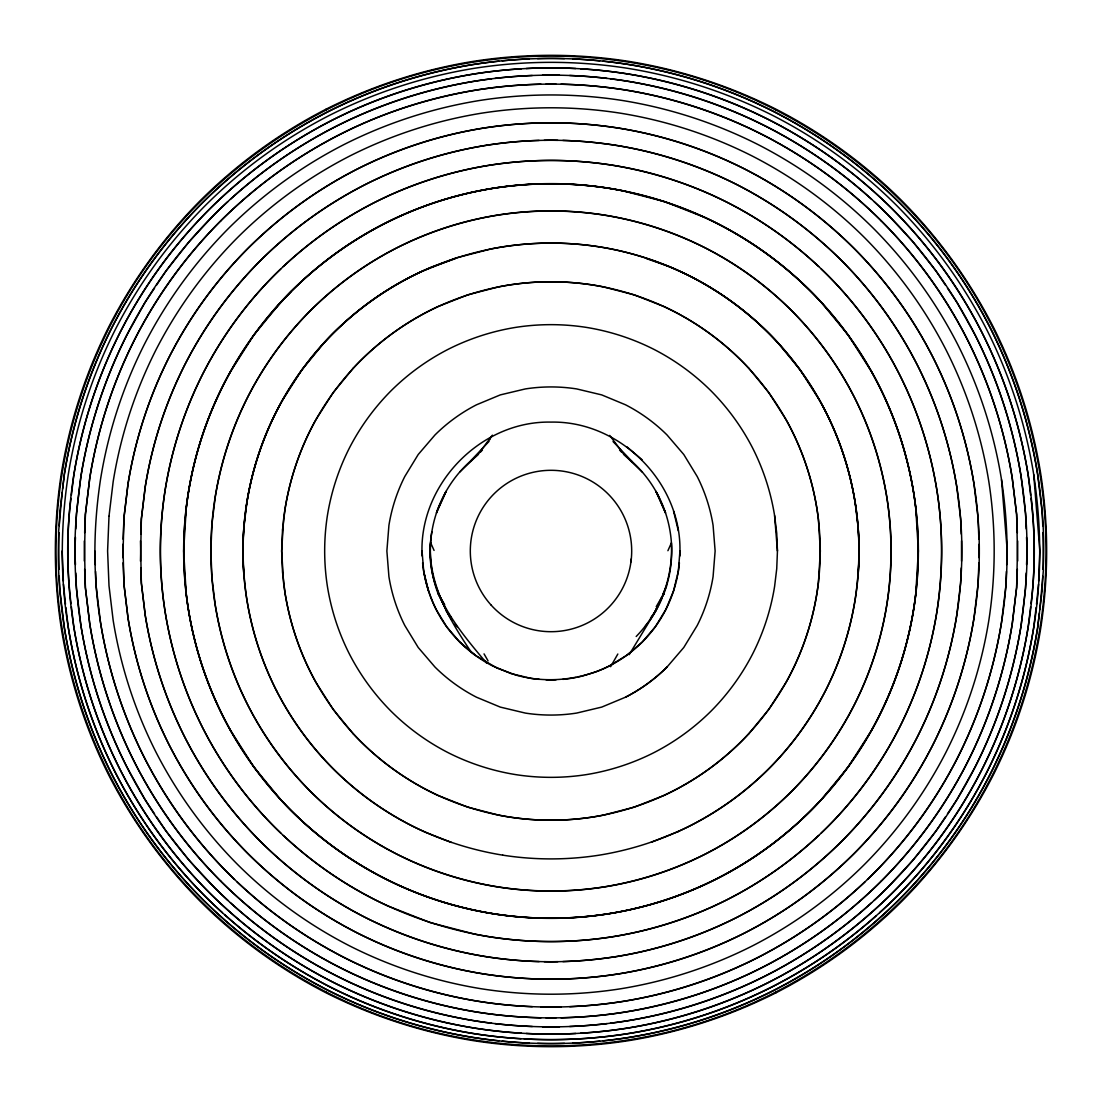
<?xml version="1.0" encoding="UTF-8"?>
<svg xmlns="http://www.w3.org/2000/svg" width="1102" height="1102" viewBox="0 0 1102 1102"><rect width="100%" height="100%" fill="white"/><g stroke="black" fill="none" stroke-linecap="round" stroke-linejoin="round"><path stroke-width="1.5" d="M58.957 532.528C57.028 564.431 59.577 596.471 64.398 628.03A500.294 500.294 0 0 0 112.06 774.706C135.408 820.701 166.085 862.921 202.603 899.328A500.294 500.294 0 0 0 327.39 989.982C373.303 1013.482 422.934 1029.599 473.888 1037.588A500.294 500.294 0 0 0 498.944 1040.853M59.232 525.806L59.77 512.375L64.398 473.97A500.294 500.294 0 0 1 112.046 327.322C135.394 281.313 166.071 239.093 202.603 202.672A500.294 500.294 0 0 1 327.349 112.032C373.275 88.532 422.92 72.401 473.888 64.412A500.294 500.294 0 0 1 498.903 61.161M222.356 912.663A496.313 496.313 0 0 1 205.399 896.573C169.143 860.442 138.714 818.552 115.558 772.915A496.313 496.313 0 0 1 68.283 627.437C59.99 576.897 60.61 525.172 68.269 474.59A496.313 496.313 0 0 1 115.545 329.099C138.935 283.558 169.295 241.779 205.371 205.454A496.313 496.313 0 0 1 329.14 115.531C374.832 92.43 423.953 76.479 474.494 68.283A496.313 496.313 0 0 1 627.465 68.283C678.019 76.465 727.141 92.43 772.833 115.503A496.313 496.313 0 0 1 896.601 205.427C932.678 241.751 963.038 283.531 986.442 329.071A496.313 496.313 0 0 1 1033.717 474.563C1041.39 525.144 1041.996 576.869 1033.731 627.41A496.313 496.313 0 0 1 986.455 772.901C963.3 818.538 932.857 860.428 896.615 896.56A496.313 496.313 0 0 1 879.672 912.635M75.459 537.432C73.917 566.841 76.506 596.347 80.887 625.413A483.337 483.337 0 0 0 126.937 767.13C149.486 811.568 179.13 852.342 214.422 887.523A482.993 482.993 0 0 0 334.953 975.091C379.308 997.806 427.273 1013.372 476.505 1021.099A483.337 483.337 0 0 0 491.671 1023.207M75.804 528.946L76.424 513.684L80.887 476.587A483.337 483.337 0 0 1 126.923 334.898C149.473 290.46 179.116 249.658 214.422 214.477A483.337 483.337 0 0 1 227.907 201.556M84.303 541.013L85.377 587.614L89.772 624.007A474.218 474.218 0 0 0 134.94 763.039C157.063 806.65 186.142 846.653 220.772 881.173A474.218 474.218 0 0 0 339.044 967.101C382.559 989.362 429.615 1004.652 477.91 1012.228A474.218 474.218 0 0 0 541.013 1017.78M84.647 532.693L85.377 514.386L89.772 477.993A474.218 474.218 0 0 1 134.926 338.989C157.049 295.377 186.142 255.347 220.772 220.827M234.561 879.479A463.198 463.198 0 0 1 228.458 873.514C194.627 839.807 166.223 800.699 144.596 758.107A463.198 463.198 0 0 1 100.489 622.341C92.747 575.161 93.326 526.894 100.475 479.687A463.198 463.198 0 0 1 144.596 343.907C166.43 301.397 194.765 262.4 228.431 228.5A463.198 463.198 0 0 1 343.934 144.582C386.582 123.025 432.425 108.134 479.604 100.489A463.198 463.198 0 0 1 622.368 100.489C669.534 108.12 715.391 123.011 758.038 144.569A463.198 463.198 0 0 1 873.542 228.486C907.221 262.372 935.557 301.383 957.39 343.879A463.198 463.198 0 0 1 1001.511 479.659C1008.674 526.866 1009.239 575.148 1001.525 622.313A463.198 463.198 0 0 1 957.404 758.093C935.791 800.686 907.387 839.779 873.555 873.5A463.198 463.198 0 0 1 867.467 879.451M122.901 544.292L123.989 584.583L127.997 617.96A434.904 434.904 0 0 0 169.433 745.462C189.723 785.451 216.391 822.147 248.143 853.802A434.904 434.904 0 0 0 356.607 932.609C396.527 953.023 439.67 967.046 483.971 973.989A434.904 434.904 0 0 0 618.043 973.975C662.33 967.046 705.473 953.023 745.393 932.609A434.904 434.904 0 0 0 853.857 853.788C885.622 822.147 912.277 785.437 932.567 745.462A434.904 434.904 0 0 0 974.003 617.947C981.083 573.674 981.083 528.313 974.003 484.04A434.904 434.904 0 0 0 932.567 356.538C912.277 316.55 885.609 279.853 853.857 248.198A434.904 434.904 0 0 0 745.393 169.391C705.473 148.977 662.33 134.954 618.029 128.011A434.904 434.904 0 0 0 483.957 128.025C439.67 134.954 396.527 148.977 356.607 169.391A434.904 434.904 0 0 0 248.143 248.212C216.378 279.853 189.723 316.563 169.433 356.538A434.904 434.904 0 0 0 127.997 484.053L123.989 517.417L122.901 557.722M123.107 539.25L123.989 517.43L127.997 484.053A434.587 434.587 0 0 1 169.433 356.538C189.93 316.632 216.529 280.032 248.143 248.198A434.587 434.587 0 0 1 356.607 169.405C396.637 149.156 439.684 135.188 483.957 128.011M140.477 540.834L141.373 583.206L145.23 615.233A417.19 417.19 0 0 0 184.971 737.541C204.435 775.904 230.015 811.1 260.485 841.473A417.19 417.19 0 0 0 364.528 917.071C398.042 934.179 433.899 946.659 470.816 953.96A416.349 416.349 0 0 0 615.302 956.729A417.19 417.19 0 0 1 562.902 961.578M140.753 534.043L141.373 518.794L145.23 486.767A417.19 417.19 0 0 1 184.957 364.473C204.421 326.109 230.015 290.9 260.485 260.527A417.19 417.19 0 0 1 364.5 184.943C402.795 165.355 444.202 151.897 486.698 145.244C444.216 152.117 402.919 165.534 364.5 184.943A416.887 416.887 0 0 0 260.485 260.54C230.139 291.066 204.628 326.192 184.957 364.473A416.887 416.887 0 0 0 145.244 486.767L141.373 518.794L140.477 561.18M777.447 551L776.731 568.742L774.61 586.388A229.905 229.905 0 0 1 752.707 653.789C741.866 674.892 727.802 694.232 711.093 711.066A229.905 229.905 0 0 1 653.761 752.721C632.603 763.411 609.847 770.808 586.443 774.596A229.891 229.891 0 0 1 515.571 774.596C492.153 770.808 469.411 763.411 448.238 752.721A229.905 229.905 0 0 1 390.907 711.066C374.198 694.246 360.134 674.892 349.293 653.789A229.891 229.891 0 0 1 327.404 586.402C323.768 562.957 323.768 539.043 327.39 515.612A229.891 229.891 0 0 1 349.293 448.211C360.134 427.121 374.198 407.768 390.907 390.935A229.891 229.891 0 0 1 448.225 349.279C469.397 338.589 492.153 331.192 515.557 327.404A229.905 229.905 0 0 1 586.429 327.404C609.833 331.192 632.589 338.576 653.761 349.279A229.905 229.905 0 0 1 711.079 390.921C727.802 407.754 741.866 427.108 752.707 448.197A229.891 229.891 0 0 1 774.596 515.598L776.731 533.244L777.447 551L774.596 515.598M502.815 855.166A312.734 312.734 0 0 0 599.212 855.166C631.06 850.014 662.013 839.944 690.802 825.398A312.734 312.734 0 0 0 768.783 768.741C791.525 745.847 810.645 719.523 825.398 690.816A312.734 312.734 0 0 0 855.18 599.144C859.408 571.263 860.111 542.859 856.86 514.827A311.783 311.783 0 0 0 819.695 400.494M961.247 567.957L960.627 583.206L956.77 615.233A417.19 417.19 0 0 1 917.043 737.527C897.579 775.891 871.985 811.1 841.515 841.473A417.19 417.19 0 0 1 737.5 917.057C699.205 936.645 657.798 950.103 615.302 956.756C657.784 949.883 699.081 936.466 737.5 917.057A416.887 416.887 0 0 0 841.515 841.46C871.861 810.934 897.372 775.808 917.043 737.527A416.887 416.887 0 0 0 956.756 615.233C963.465 572.737 963.644 529.249 956.77 486.767A417.19 417.19 0 0 0 917.029 364.459C897.565 326.096 871.985 290.9 841.515 260.527A417.203 417.203 0 0 0 737.472 184.929C699.178 165.341 657.798 151.897 615.302 145.244A417.19 417.19 0 0 0 562.874 140.422M961.523 561.166L961.523 540.82M978.893 562.75L978.011 584.57L974.003 617.947A434.587 434.587 0 0 1 932.567 745.462C912.07 785.368 885.471 821.968 853.857 853.802A434.587 434.587 0 0 1 745.393 932.595C705.363 952.844 662.316 966.812 618.043 973.989M979.099 557.708L979.099 544.278M1006.415 571.428L1005.809 586.76L1001.525 622.313A462.868 462.868 0 0 1 957.39 758.107C935.57 800.617 907.235 839.6 873.569 873.5A462.868 462.868 0 0 1 758.038 957.418C715.529 979.196 669.575 994.1 622.396 1001.511A463.198 463.198 0 0 1 569.789 1006.663M1006.691 564.623L1007.242 551L1001.511 479.659M1017.353 569.307L1016.623 587.614L1012.228 624.007A474.218 474.218 0 0 1 967.074 763.011C944.951 806.623 915.858 846.653 881.228 881.173M1017.697 560.987L1016.623 514.386L1012.228 477.993A474.218 474.218 0 0 0 967.06 338.961C944.937 295.35 915.858 255.347 881.228 220.827A474.218 474.218 0 0 0 762.956 134.899C719.441 112.638 672.385 97.348 624.09 89.772A474.218 474.218 0 0 0 560.987 84.22M1026.196 573.054L1025.576 588.316L1021.113 625.413A483.337 483.337 0 0 1 975.077 767.102C952.527 811.54 922.884 852.342 887.578 887.523A483.337 483.337 0 0 1 874.093 900.444M1026.541 564.568C1028.083 535.159 1025.494 505.653 1021.113 476.587A483.337 483.337 0 0 0 975.063 334.87C952.514 290.432 922.87 249.658 887.578 214.477A482.993 482.993 0 0 0 767.047 126.909C722.692 104.194 674.727 88.628 625.495 80.901A483.337 483.337 0 0 0 610.329 78.793M1038.511 584.322L1036.514 604.227M1038.649 580.988L1039.861 551L1033.717 474.563M1042.767 576.194L1042.23 589.625L1037.602 628.03A500.294 500.294 0 0 1 989.954 774.678C966.606 820.687 935.929 862.907 899.397 899.328A500.294 500.294 0 0 1 774.651 989.968C728.725 1013.468 679.08 1029.599 628.112 1037.588A500.294 500.294 0 0 1 603.097 1040.839M1043.043 569.472C1044.971 537.569 1042.423 505.529 1037.602 473.97A500.294 500.294 0 0 0 989.94 327.294C966.592 281.299 935.915 239.079 899.397 202.672A500.294 500.294 0 0 0 774.61 112.018C728.697 88.518 679.066 72.401 628.112 64.412A500.294 500.294 0 0 0 603.056 61.147M431.832 531.853C423.967 576.346 447.44 617.024 471.436 652.398M422.149 556.055C417.989 485.431 480.197 420.578 551 422.107C619.944 420.73 681.174 482.111 679.948 551A127.253 127.253 0 0 1 679.851 556.055M679.948 551L678.336 571.153A130.739 130.739 0 0 1 677.427 576.139M62.18 492.346L58.613 531.674L58.957 569.486M62.594 488.999L64.398 473.984A499.936 499.936 0 0 1 112.073 327.308C135.629 281.396 166.237 239.286 202.603 202.672A499.922 499.922 0 0 1 327.377 112.032C373.426 88.739 422.948 72.663 473.874 64.412A499.936 499.936 0 0 1 628.112 64.426C679.052 72.649 728.56 88.752 774.623 112.018A499.922 499.922 0 0 1 899.384 202.672C935.763 239.272 966.358 281.396 989.94 327.294A499.936 499.936 0 0 1 1037.588 473.97L1042.216 512.361L1042.767 525.792M70.996 498.38C65.473 540.917 67.222 584.225 73.751 626.542A490.679 490.679 0 0 0 120.504 770.408C143.398 815.521 173.482 856.915 209.311 892.634A490.679 490.679 0 0 0 331.688 981.538C376.719 1004.583 425.4 1020.397 475.375 1028.235A490.679 490.679 0 0 0 521.329 1033.194M71.382 495.115L73.751 475.458A490.679 490.679 0 0 1 120.49 331.619C143.384 286.506 173.469 245.085 209.311 209.366A490.679 490.679 0 0 1 331.647 120.476C376.691 97.417 425.386 81.603 475.375 73.765A490.679 490.679 0 0 1 521.287 68.806M1030.618 606.885L1028.249 626.542A490.679 490.679 0 0 1 981.51 770.381C958.616 815.494 928.531 856.915 892.689 892.634A490.679 490.679 0 0 1 770.353 981.524C725.309 1004.583 676.614 1020.397 626.625 1028.235A490.679 490.679 0 0 1 580.713 1033.194M1031.004 603.62C1036.527 561.083 1034.778 517.775 1028.249 475.458A490.679 490.679 0 0 0 981.496 331.592C958.602 286.479 928.518 245.085 892.689 209.366A490.679 490.679 0 0 0 770.312 120.462C725.281 97.417 676.6 81.603 626.625 73.765A490.679 490.679 0 0 0 580.671 68.806M1036.114 607.533L1033.731 627.41A495.955 495.955 0 0 1 986.442 772.915C963.065 818.455 932.691 860.235 896.629 896.546A495.941 495.941 0 0 1 772.833 986.469C727.292 1009.804 678.047 1025.783 627.493 1033.717A496.313 496.313 0 0 1 524.318 1038.924M1039.406 613.001L1037.602 628.016A499.936 499.936 0 0 1 989.94 774.692C966.371 820.604 935.763 862.714 899.397 899.328A499.936 499.936 0 0 1 774.623 989.968C728.574 1013.261 679.052 1029.337 628.126 1037.588A499.936 499.936 0 0 1 473.888 1037.574C422.948 1029.351 373.44 1013.248 327.377 989.982A499.936 499.936 0 0 1 202.616 899.328C166.237 862.728 135.642 820.604 112.06 774.706A499.936 499.936 0 0 1 64.412 628.03L59.783 589.639L59.232 576.208M1039.82 609.654L1043.387 570.326L1043.043 532.514M636.185 636.501C660.291 611.734 673.253 577.365 671.421 542.845L667.908 550.711M489.756 439.739L491.079 436.571M661.407 597.766L655.621 611.183L629.159 654.684M662.688 594.791L666.545 585.851M653.693 614.42L664.12 593.069L653.693 614.42A120.697 120.697 0 0 1 649.973 620.068M610.618 666.696L617.836 654.023M282.291 400.494L301.796 369.941L324.815 341.951M656.213 606.679L664.024 593.317M154.542 288.132L145.12 302.251L126.923 334.898A482.993 482.993 0 0 0 80.901 476.587C76.975 505.722 73.641 535.131 75.473 564.582M156.415 285.294L165.837 271.161L188.993 241.861L214.408 214.477A482.993 482.993 0 0 1 334.953 126.909C379.308 104.194 427.273 88.628 476.505 80.901A483.337 483.337 0 0 1 491.644 78.793M945.585 816.706L936.163 830.839L913.007 860.139L887.592 887.523A482.993 482.993 0 0 1 767.047 975.091C722.692 997.806 674.727 1013.372 625.495 1021.099A483.337 483.337 0 0 1 610.356 1023.207M947.458 813.868L956.88 799.749L975.077 767.102A482.979 482.979 0 0 0 1021.099 625.413C1025.025 596.278 1028.359 566.869 1026.527 537.418M650.552 618.057L655.621 611.183A120.697 120.697 0 0 0 662.123 598.083M492.401 435.18L478.061 454.492L459.768 471.987M281.258 301.7L253.791 335.063L230.538 371.498A371.829 371.829 0 0 0 186.266 507.857L183.635 551L186.238 594.143A371.829 371.829 0 0 0 230.566 730.488L253.791 766.937L281.258 800.3M820.728 301.714A371.829 371.829 0 0 0 704.743 217.438L664.52 201.611L622.685 190.756A371.829 371.829 0 0 0 479.315 190.784C446.255 197.175 414.311 208.581 384.267 223.747A372.972 372.972 0 0 0 291.272 291.327C263.97 318.464 241.393 350.064 223.761 384.254A372.972 372.972 0 0 0 188.249 493.586C182.353 531.605 182.353 570.423 188.249 608.442A372.972 372.972 0 0 0 223.775 717.774C241.352 751.991 264.177 783.398 291.286 810.686A372.972 372.972 0 0 0 384.295 878.253C414.324 893.447 446.269 904.797 479.315 911.244A372.2 372.2 0 0 0 608.483 913.723C641.722 908.544 674.204 898.681 704.743 884.575A371.829 371.829 0 0 0 820.728 800.286M353.232 368.22L333.107 392.684L316.054 419.394A272.607 272.607 0 0 0 283.586 519.373L281.657 551L283.572 582.627A272.607 272.607 0 0 0 316.067 682.593L333.107 709.316L353.232 733.78M748.768 733.78L768.893 709.316L785.946 682.606A272.607 272.607 0 0 0 818.414 582.627L820.343 551L818.428 519.373A272.607 272.607 0 0 0 785.933 419.407L768.893 392.684L748.768 368.22M820.742 800.3L848.209 766.937L871.462 730.502A371.829 371.829 0 0 0 915.734 594.143L918.365 551L915.762 507.857A371.829 371.829 0 0 0 871.434 371.512L848.209 335.063L820.742 301.7M762.956 134.899C719.303 112.845 672.358 97.596 624.063 89.772A473.874 473.874 0 0 0 477.91 89.785C429.56 97.265 382.614 112.762 339.017 134.912A474.218 474.218 0 0 0 220.758 220.827C186.293 255.54 157.283 295.474 134.926 338.975A473.874 473.874 0 0 0 89.772 477.993L85.377 514.386L84.303 560.987M271.657 312.458L283.2 300.019M285.501 297.54L291.272 291.327M667.041 667.013L683.791 647.48L697.208 625.509A166.636 166.636 0 0 0 713.077 576.649L715.129 551L713.077 525.337A166.636 166.636 0 0 0 697.194 476.491L683.791 454.52L667.041 434.973A166.636 166.636 0 0 0 625.481 404.778L601.72 394.902L576.677 388.923A166.636 166.636 0 0 0 525.31 388.937L500.28 394.902L476.505 404.792A166.636 166.636 0 0 0 434.959 434.987L418.209 454.52L404.792 476.505A166.636 166.636 0 0 0 388.923 525.351L386.871 551L388.923 576.663A166.636 166.636 0 0 0 404.806 625.509L418.209 647.48L434.959 667.027A166.636 166.636 0 0 0 476.519 697.222L500.28 707.098L525.323 713.077A166.636 166.636 0 0 0 576.69 713.063L601.72 707.098L625.481 697.208A166.636 166.636 0 0 0 667.041 667.027A166.636 166.636 0 0 1 625.495 697.208M339.044 967.101C382.697 989.155 429.642 1004.404 477.937 1012.228A473.86 473.86 0 0 0 624.09 1012.215C672.44 1004.735 719.386 989.238 762.983 967.088A474.218 474.218 0 0 0 881.242 881.173C915.707 846.46 944.717 806.526 967.074 763.025A473.874 473.874 0 0 0 1012.228 624.007L1016.623 587.614L1017.697 541.013M470.54 461.035L489.095 441.323M326.316 109.938C372.448 86.328 422.328 70.129 473.529 62.098A502.305 502.305 0 0 1 628.471 62.111C679.686 70.115 729.552 86.342 775.684 109.938M339.03 134.899C382.573 112.638 429.684 97.747 477.896 89.785A474.218 474.218 0 0 1 540.972 84.22M762.97 967.101C719.427 989.362 672.316 1004.253 624.104 1012.215A474.218 474.218 0 0 1 561.028 1017.78M775.684 992.062C729.552 1015.672 679.672 1031.871 628.471 1039.902A502.305 502.305 0 0 1 473.529 1039.889C422.314 1031.885 372.448 1015.658 326.316 992.062M325.944 109.25C372.297 85.832 422.121 69.633 473.392 61.34A503.462 503.462 0 0 1 628.567 61.34C679.838 69.619 729.676 85.818 776.028 109.236A503.462 503.462 0 0 1 901.574 200.454C938.188 237.288 968.975 279.688 992.723 325.875A503.462 503.462 0 0 1 1040.674 473.461C1048.636 524.786 1048.622 577.186 1040.674 628.512A503.462 503.462 0 0 1 992.723 776.097C969.002 822.285 938.201 864.684 901.601 901.532A503.462 503.462 0 0 1 776.056 992.75M776.056 992.75C729.703 1016.168 679.879 1032.367 628.608 1040.66A503.462 503.462 0 0 1 473.433 1040.66C422.162 1032.381 372.324 1016.182 325.972 992.764A503.462 503.462 0 0 1 200.426 901.546C163.812 864.712 133.025 822.312 109.277 776.125A503.462 503.462 0 0 1 61.326 628.539C53.364 577.214 53.378 524.814 61.326 473.488A503.462 503.462 0 0 1 109.277 325.903C132.998 279.715 163.799 237.316 200.399 200.468A503.462 503.462 0 0 1 325.944 109.25M651.199 842.259L678.253 831.528M455.346 258.639L431.268 267.18A308.037 308.037 0 0 0 425.028 832.106L451.407 842.438M582.738 675.912L595.631 671.972A127.873 127.873 0 0 0 609.516 665.87L626.762 655.277A130.739 130.739 0 0 0 642.163 642.149A127.253 127.253 0 0 0 655.318 626.79L658.211 622.644A127.887 127.887 0 0 0 665.856 609.53L673.584 590.824L678.336 571.153A127.253 127.253 0 0 0 679.397 562.791M577.806 677.083L581.112 676.366M576.167 677.441L571.18 678.322A130.752 130.752 0 0 1 562.805 679.355M618.015 128.011C662.302 135.174 705.349 149.156 745.393 169.391A434.587 434.587 0 0 1 853.843 248.198C885.471 280.018 912.057 316.632 932.567 356.538A434.587 434.587 0 0 1 973.989 484.04L978.011 517.403L978.893 539.236M615.288 145.23C657.77 152.117 699.054 165.52 737.472 184.929A416.887 416.887 0 0 1 841.515 260.54C871.847 291.052 897.359 326.178 917.029 364.445A416.887 416.887 0 0 1 956.756 486.767L960.627 518.78L961.247 534.043M599.185 246.834C627.038 251.325 654.326 259.369 679.92 271.285A311.783 311.783 0 0 1 777.172 341.964M502.815 855.166C470.967 850.014 440.015 839.958 411.211 825.412A312.734 312.734 0 0 1 333.231 768.755C310.488 745.861 291.369 719.537 276.616 690.844M483.985 973.989C439.698 966.826 396.651 952.844 356.607 932.609A434.587 434.587 0 0 1 248.157 853.802C216.529 821.982 189.943 785.368 169.433 745.462A434.587 434.587 0 0 1 128.011 617.96L123.989 584.597L123.107 562.764M646.53 258.612L669.658 266.739A308.037 308.037 0 0 1 676.711 832.217M422.603 562.791A127.887 127.887 0 0 0 423.678 571.167C427.755 592.656 435.951 613.649 449.74 630.826A127.873 127.873 0 0 0 459.837 642.149A130.739 130.739 0 0 0 475.251 655.277L497.03 668.087L515.998 675.099A127.887 127.887 0 0 0 519.262 675.967M426.088 582.793A130.739 130.739 0 0 0 436.144 609.544L446.682 626.79L459.837 642.149L475.251 655.277A130.739 130.739 0 0 0 492.484 665.87L511.149 673.639L530.82 678.322A130.752 130.752 0 0 0 539.277 679.355M626.762 446.723L642.163 459.851M459.837 642.149L475.237 655.277M642.438 472.221L624.035 454.575L609.709 435.4M613.043 441.53L632.452 461.945M881.214 220.813C915.693 255.512 944.703 295.446 967.06 338.948A473.874 473.874 0 0 1 1012.228 477.993L1016.623 514.372L1017.353 532.679M220.786 881.187C186.307 846.488 157.297 806.554 134.94 763.052A473.874 473.874 0 0 1 89.772 624.007L85.377 587.628L84.647 569.321M777.186 341.951L800.204 369.941L819.709 400.494M486.492 662.977C457.468 628.443 425.675 591.14 430.593 542.639L434.064 550.435M446.172 610.825L451.255 617.74M945.571 285.294L936.163 271.161L912.993 241.848L887.565 214.449A483.337 483.337 0 0 0 874.065 201.528M947.458 288.118L956.88 302.237L975.063 334.87A482.993 482.993 0 0 1 1021.099 476.587L1025.576 513.67L1026.196 528.932M154.542 813.882L145.12 799.763L126.937 767.13A482.979 482.979 0 0 1 80.901 625.413L76.424 588.33L75.804 573.068M156.429 816.706L165.837 830.839L189.007 860.152L214.435 887.551A483.337 483.337 0 0 0 227.935 900.472M452.027 620.068A120.697 120.697 0 0 1 448.307 614.42L437.88 593.069A120.697 120.697 0 0 1 474.163 457.922L474.439 457.702A74.674 74.674 0 0 0 476.326 456.076A74.481 74.481 0 0 0 478.447 454.12M444.698 604.681L437.825 592.931L448.307 614.42M484.04 653.872L488.062 660.883M825.384 411.156C810.631 382.463 791.511 356.139 768.769 333.245A312.734 312.734 0 0 0 690.789 276.588C665.567 263.943 638.774 254.493 611.114 248.928A311.783 311.783 0 0 0 490.9 248.956L455.815 258.033L422.08 271.285A311.783 311.783 0 0 0 324.828 341.964M673.584 511.176L678.336 530.847M422.052 551L423.678 571.167L428.416 590.824M1030.604 495.087L1028.249 475.43A490.321 490.321 0 0 0 981.496 331.606C958.382 286.575 928.352 245.264 892.675 209.352A490.321 490.321 0 0 0 770.326 120.462C725.144 97.623 676.573 81.851 626.611 73.765A490.321 490.321 0 0 0 475.375 73.779C425.4 81.851 376.829 97.637 331.647 120.462A490.321 490.321 0 0 0 209.311 209.366C173.62 245.278 143.618 286.603 120.49 331.619A490.321 490.321 0 0 0 73.765 475.458C67.181 517.788 65.831 561.097 70.996 603.648M1031.004 498.352C1036.183 540.917 1034.806 584.212 1028.249 626.542A490.321 490.321 0 0 1 981.496 770.394C958.382 815.425 928.366 856.722 892.703 892.634A490.321 490.321 0 0 1 770.326 981.538C725.157 1004.377 676.6 1020.135 626.639 1028.235A490.321 490.321 0 0 1 475.375 1028.221C425.413 1020.149 376.856 1004.363 331.688 981.551A490.321 490.321 0 0 1 209.311 892.634C173.634 856.736 143.632 815.425 120.504 770.408A490.321 490.321 0 0 1 73.765 626.542L71.396 606.913M282.305 400.494A311.783 311.783 0 0 0 245.167 514.827C241.861 542.859 242.605 571.277 246.82 599.171A312.734 312.734 0 0 0 276.616 690.844M65.486 604.24L63.489 584.335M65.886 607.56L68.283 627.437A495.955 495.955 0 0 0 115.558 772.915C138.948 818.469 169.322 860.249 205.399 896.573A495.941 495.941 0 0 0 329.167 986.469C374.708 1009.804 423.953 1025.783 474.507 1033.717A496.313 496.313 0 0 0 520.984 1038.731M140.753 567.957L141.373 583.22L145.23 615.247A416.887 416.887 0 0 0 184.971 737.541C204.628 775.822 230.166 810.948 260.499 841.487A416.887 416.887 0 0 0 364.528 917.057C402.933 936.48 444.23 949.883 486.712 956.77A417.19 417.19 0 0 0 539.126 961.578M94.758 551L95.309 564.637M95.585 571.442L96.205 586.774L100.489 622.341A462.868 462.868 0 0 0 144.61 758.107C166.43 800.617 194.779 839.614 228.458 873.528A462.868 462.868 0 0 0 343.962 957.418C386.471 979.196 432.425 994.1 479.604 1001.511A462.868 462.868 0 0 0 622.396 1001.498C669.561 993.88 715.418 978.975 758.066 957.418A463.198 463.198 0 0 0 865.001 881.807M62.139 551L63.351 581.002M818.648 266.491A396.706 396.706 0 0 0 728.312 202.92C696.381 186.761 662.398 174.695 627.245 167.835A395.893 395.893 0 0 0 489.867 165.204C454.506 170.7 419.945 181.196 387.463 196.197A395.893 395.893 0 0 0 274.77 274.811C245.76 303.642 221.474 337.157 202.947 373.619A396.706 396.706 0 0 0 165.162 489.935C159.528 525.268 158.784 561.359 163.027 596.885A395.893 395.893 0 0 0 202.975 728.367C221.433 764.871 245.801 798.316 274.742 827.203A396.706 396.706 0 0 0 280.872 833.167M821.128 268.833A396.706 396.706 0 0 1 827.23 274.784C856.213 303.656 880.539 337.143 899.053 373.619A396.706 396.706 0 0 1 936.838 489.908C943.202 530.324 943.367 571.676 936.838 612.078A396.706 396.706 0 0 1 899.053 728.367C880.553 764.843 856.226 798.33 827.258 827.203A396.706 396.706 0 0 1 821.155 833.14M280.845 268.86A396.706 396.706 0 0 0 274.742 274.797C245.898 303.835 221.64 337.24 202.933 373.633A396.417 396.417 0 0 0 165.162 489.922C158.881 530.365 158.895 571.649 165.162 612.092A396.706 396.706 0 0 0 202.947 728.381C221.654 764.788 245.925 798.179 274.756 827.216A395.893 395.893 0 0 0 387.463 905.803L430.248 922.622L474.755 934.165A395.893 395.893 0 0 0 612.133 936.796C647.494 931.3 682.055 920.804 714.537 905.803A395.893 395.893 0 0 0 827.23 827.189C856.116 798.179 880.346 764.76 899.067 728.367A396.417 396.417 0 0 0 936.838 612.078C942.21 576.704 943.105 540.669 938.973 505.115A395.893 395.893 0 0 0 899.025 373.633C880.374 337.212 856.075 303.821 827.244 274.784A395.893 395.893 0 0 0 714.537 196.197C681.986 181.265 647.439 171.003 612.12 165.162A396.706 396.706 0 0 0 489.853 165.176C449.451 171.705 410.192 184.475 373.661 202.92A396.706 396.706 0 0 0 283.324 266.519M281.272 301.714A371.829 371.829 0 0 1 397.257 217.438C427.824 203.36 460.319 193.745 493.503 188.249A372.972 372.972 0 0 1 608.469 188.249C646.447 194.393 683.364 206.391 717.705 223.734A372.972 372.972 0 0 1 810.714 291.314C837.823 318.602 860.634 350.009 878.225 384.226A372.972 372.972 0 0 1 913.751 493.558C919.647 531.577 919.647 570.395 913.765 608.414A372.972 372.972 0 0 1 878.239 717.746C860.662 751.977 837.837 783.37 810.728 810.673A372.972 372.972 0 0 1 717.733 878.253C683.392 895.609 646.475 907.593 608.497 913.751A372.972 372.972 0 0 1 493.531 913.751C460.333 908.268 427.851 898.612 397.257 884.575A371.829 371.829 0 0 1 281.272 800.286M283.352 835.509A396.706 396.706 0 0 0 373.688 899.08C410.206 917.539 449.478 930.295 489.88 936.838A396.706 396.706 0 0 0 612.147 936.824C652.549 930.295 691.808 917.525 728.339 899.08A396.706 396.706 0 0 0 818.676 835.481M425.689 581.153A130.739 130.739 0 0 1 424.931 577.861M424.587 576.208A130.739 130.739 0 0 1 423.691 571.222M525.847 677.454A127.887 127.887 0 0 0 530.833 678.322C557.612 682.179 585.286 677.95 609.516 665.87A130.739 130.739 0 0 0 626.762 655.263L642.163 642.149L655.318 626.79L665.856 609.53A130.739 130.739 0 0 0 675.925 582.724M524.194 677.11A127.887 127.887 0 0 1 520.902 676.366M556.069 679.796A130.752 130.752 0 0 1 546.013 679.796M677.083 577.792A130.739 130.739 0 0 1 676.339 581.085M353.246 368.233A272.607 272.607 0 0 1 438.279 306.452L467.771 294.84L498.448 286.892A272.607 272.607 0 0 1 603.552 286.906L634.229 294.84L663.721 306.439A272.607 272.607 0 0 1 748.754 368.233M748.754 733.767A272.607 272.607 0 0 1 663.721 795.548L634.229 807.16L603.552 815.108A272.607 272.607 0 0 1 498.448 815.094L467.771 807.16L438.279 795.561A272.607 272.607 0 0 1 353.246 733.767M858.072 575.148A300.226 300.226 0 0 0 858.059 526.852L855.18 502.829A312.734 312.734 0 0 0 825.384 411.156M243.928 575.161A300.226 300.226 0 0 1 243.941 526.852L246.82 502.856A312.734 312.734 0 0 1 276.616 411.184C291.355 382.477 310.475 356.153 333.217 333.259A312.734 312.734 0 0 1 411.198 276.602C439.987 262.042 470.94 251.986 502.787 246.834A312.734 312.734 0 0 1 599.185 246.834M326.316 109.938A502.305 502.305 0 0 0 200.963 201.019C164.239 237.591 133.438 280.032 109.966 326.233A502.305 502.305 0 0 0 62.098 473.612C53.888 524.786 53.902 577.214 62.084 628.388A502.305 502.305 0 0 0 109.98 775.753C133.411 821.982 164.253 864.395 200.95 900.981A502.305 502.305 0 0 0 326.316 992.062M775.684 109.938A502.305 502.305 0 0 1 901.037 201.019C937.761 237.591 968.562 280.032 992.034 326.233A502.305 502.305 0 0 1 1039.902 473.612C1048.112 524.786 1048.098 577.214 1039.916 628.388A502.305 502.305 0 0 1 992.02 775.753C968.589 821.982 937.747 864.395 901.05 900.981A502.305 502.305 0 0 1 775.684 992.062M237.026 881.834A463.198 463.198 0 0 0 343.962 957.431C386.609 978.989 432.466 993.88 479.632 1001.511A463.198 463.198 0 0 0 532.252 1006.663M561.249 1006.925A463.198 463.198 0 0 1 540.779 1006.925M615.302 145.244A416.887 416.887 0 0 0 486.698 145.244A417.19 417.19 0 0 1 539.098 140.422M544.195 140.312A417.19 417.19 0 0 1 557.777 140.312M557.805 961.688A417.19 417.19 0 0 1 544.223 961.688M224.836 914.894A496.313 496.313 0 0 0 329.167 986.483C374.859 1009.584 423.981 1025.535 474.521 1033.717A495.941 495.941 0 0 0 627.493 1033.704C678.047 1025.535 727.168 1009.556 772.86 986.469A496.313 496.313 0 0 0 875.952 915.982M220.772 220.827A473.874 473.874 0 0 1 339.03 134.912M762.97 134.912A473.874 473.874 0 0 1 881.228 220.827M881.228 881.173A473.874 473.874 0 0 1 762.97 967.088M339.03 967.088A473.874 473.874 0 0 1 220.772 881.173M545.986 84.138A474.218 474.218 0 0 1 555.987 84.138M556.014 1017.862A474.218 474.218 0 0 1 546.013 1017.862M483.971 128.025A434.587 434.587 0 0 1 618.029 128.025M618.029 973.975A434.587 434.587 0 0 1 483.971 973.975M871.558 199.228A483.337 483.337 0 0 0 767.033 126.895C722.54 104.401 674.699 88.863 625.468 80.901A482.979 482.979 0 0 0 476.505 80.914C427.273 88.863 379.432 104.428 334.939 126.909A483.337 483.337 0 0 0 230.414 199.255M495.018 78.38A483.337 483.337 0 0 1 532.28 75.501M542.487 75.212A483.337 483.337 0 0 1 559.472 75.212M569.679 75.487A483.337 483.337 0 0 1 606.954 78.38M230.442 902.772A483.337 483.337 0 0 0 334.967 975.105C379.46 997.599 427.3 1013.137 476.532 1021.099A482.979 482.979 0 0 0 625.495 1021.086C674.727 1013.137 722.568 997.572 767.061 975.091A483.337 483.337 0 0 0 871.586 902.745M606.982 1023.62A483.337 483.337 0 0 1 569.72 1026.499M559.513 1026.788A483.337 483.337 0 0 1 542.528 1026.788M532.321 1026.513A483.337 483.337 0 0 1 495.046 1023.62M526.233 68.531A490.679 490.679 0 0 1 575.726 68.531M575.767 1033.469A490.679 490.679 0 0 1 526.274 1033.469M631.308 558.81A80.68 80.68 0 0 1 630.95 561.924M623.553 454.12A74.481 74.481 0 0 0 625.674 456.076A74.674 74.674 0 0 0 627.561 457.702L627.837 457.922A120.697 120.697 0 0 1 663.363 595.052M621.514 452.082A74.481 74.481 0 0 1 619.531 449.947M646.984 624.159A120.697 120.697 0 0 1 644.918 626.79M457.082 626.79A120.697 120.697 0 0 1 455.016 624.159M482.469 449.947A74.481 74.481 0 0 1 480.486 452.082M502.25 60.817A500.294 500.294 0 0 1 529.112 58.916M537.514 58.613A500.294 500.294 0 0 1 564.444 58.613M572.847 58.916A500.294 500.294 0 0 1 599.708 60.817M599.75 1041.183A500.294 500.294 0 0 1 572.888 1043.084M564.486 1043.387A500.294 500.294 0 0 1 537.556 1043.387M529.153 1043.084A500.294 500.294 0 0 1 502.292 1041.183M109.002 516.246L107.597 551L109.002 585.768L113.162 620.33A450.153 450.153 0 0 0 156.057 752.294C177.27 793.592 204.807 831.487 237.536 864.436A450.167 450.167 0 0 0 349.789 945.984C391.238 966.936 435.8 981.414 481.643 988.825A450.153 450.153 0 0 0 620.385 988.825C666.228 981.4 710.79 966.922 752.239 945.984A450.167 450.167 0 0 0 864.478 864.423C897.207 831.473 924.743 793.564 945.971 752.267A450.153 450.153 0 0 0 988.838 620.302C995.946 574.404 995.946 527.555 988.838 481.67A450.153 450.153 0 0 0 945.943 349.706C924.73 308.408 897.193 270.513 864.464 237.564A450.153 450.153 0 0 0 752.211 156.016C710.762 135.064 666.2 120.586 620.357 113.175A450.153 450.153 0 0 0 481.615 113.175C435.772 120.6 391.21 135.078 349.761 156.016A450.153 450.153 0 0 0 237.522 237.577C204.793 270.527 177.257 308.436 156.029 349.733A450.153 450.153 0 0 0 113.162 481.698L109.002 516.246M211.942 524.345L210.868 551L211.942 577.668L215.138 604.185A345.325 345.325 0 0 0 248.033 705.418C264.301 737.1 285.432 766.166 310.544 791.443A345.325 345.325 0 0 0 396.651 854.009C428.444 870.07 462.633 881.173 497.787 886.862A345.325 345.325 0 0 0 604.227 886.862C639.394 881.173 673.57 870.057 705.376 853.995A345.325 345.325 0 0 0 791.47 791.429C816.582 766.152 837.699 737.073 853.981 705.39A345.325 345.325 0 0 0 886.876 604.158C892.331 568.963 892.317 533.024 886.862 497.815A345.325 345.325 0 0 0 853.967 396.582C837.699 364.9 816.568 335.834 791.456 310.557A345.325 345.325 0 0 0 705.349 247.991C673.556 231.93 639.367 220.827 604.213 215.138A345.325 345.325 0 0 0 497.773 215.138C462.606 220.827 428.43 231.943 396.624 248.005A345.325 345.325 0 0 0 310.53 310.571C285.418 335.848 264.301 364.927 248.019 396.61A345.325 345.325 0 0 0 215.124 497.842L211.942 524.345M282.511 529.883L281.657 551L282.511 572.117L285.046 593.11A273.448 273.448 0 0 0 311.095 673.267C323.988 698.365 340.711 721.383 360.588 741.398A273.448 273.448 0 0 0 428.774 790.933C453.955 803.661 481.023 812.449 508.862 816.954A273.448 273.448 0 0 0 593.152 816.954C620.991 812.449 648.059 803.647 673.239 790.919A273.448 273.448 0 0 0 741.426 741.384C761.303 721.369 778.026 698.351 790.919 673.253A273.448 273.448 0 0 0 816.954 593.096C821.279 565.216 821.279 536.757 816.954 508.89A273.448 273.448 0 0 0 790.905 428.733C778.012 403.635 761.289 380.617 741.412 360.602A273.448 273.448 0 0 0 673.226 311.067C648.045 298.339 620.977 289.55 593.138 285.046A273.448 273.448 0 0 0 508.848 285.046C481.009 289.55 453.941 298.353 428.761 311.081A273.448 273.448 0 0 0 360.574 360.616C340.697 380.631 323.974 403.649 311.081 428.747A273.448 273.448 0 0 0 285.046 508.904L282.511 529.883M437.769 509.234L436.461 512.967L446.131 491.272L437.769 509.234M657.784 494.743L655.869 491.272L665.539 512.967L657.784 494.743M367.324 869.147A367.365 367.365 0 0 0 918.365 551A367.365 367.365 0 0 0 367.324 232.853A367.365 367.365 0 0 0 367.324 869.147M380.934 845.565A340.132 340.132 0 0 0 891.132 551A340.132 340.132 0 0 0 380.934 256.435A340.132 340.132 0 0 0 380.934 845.565M491.244 605.218A80.68 80.68 0 0 0 627.837 575.63A80.68 80.68 0 0 0 533.919 472.138A80.68 80.68 0 0 0 491.244 605.218"/></g></svg>
